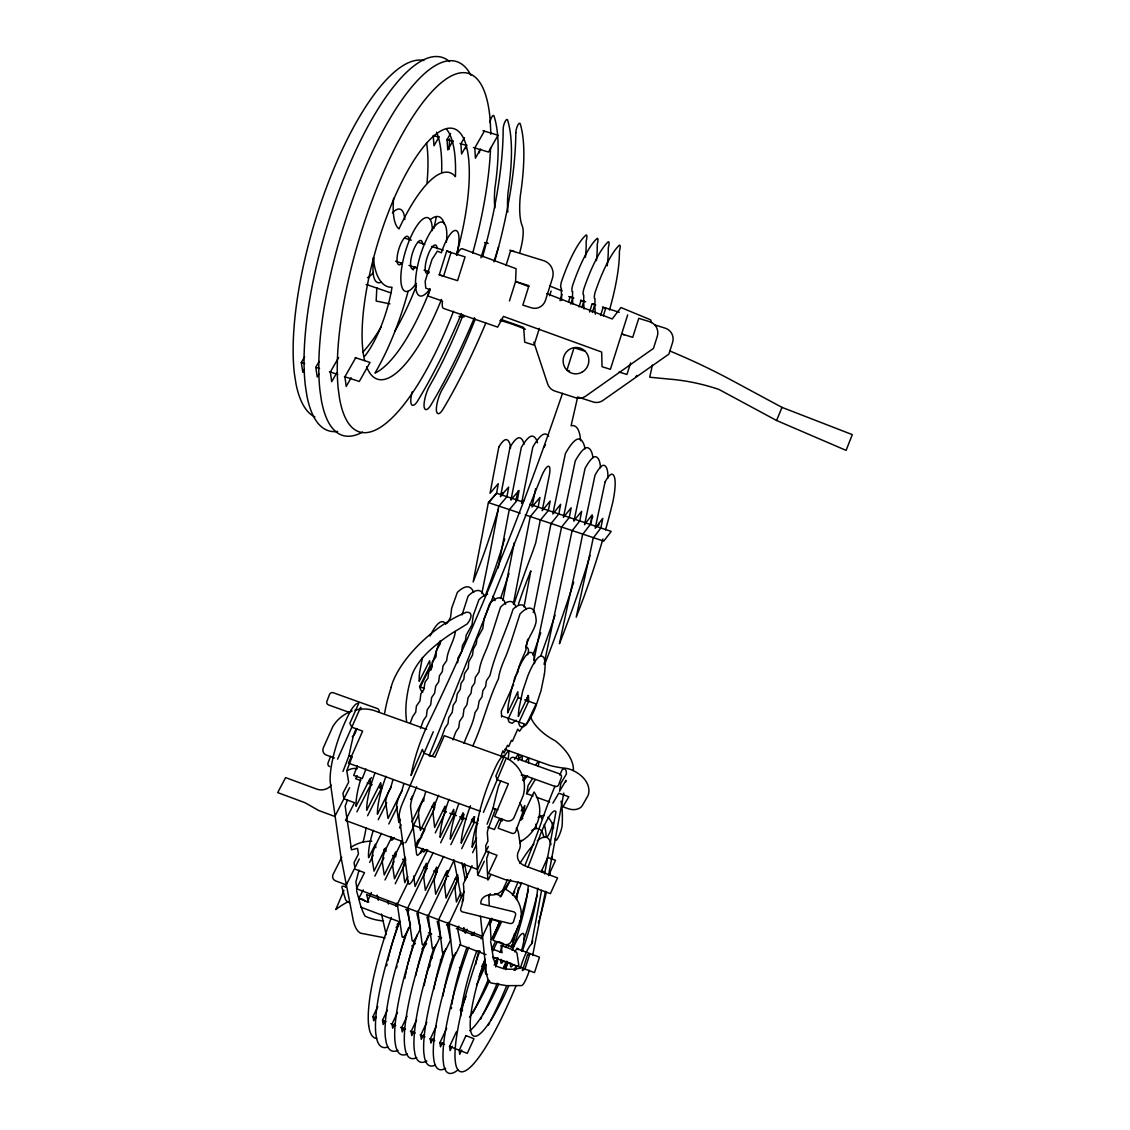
<?xml version="1.0" encoding="UTF-8"?>
<svg xmlns="http://www.w3.org/2000/svg" width="1130" height="1130" viewBox="0 0 1130 1130"><rect width="100%" height="100%" fill="white"/><g stroke="black" fill="none" stroke-linecap="round" stroke-linejoin="round"><path stroke-width="1.5" d="M376.841 287.712L376.163 301.032L389.949 303.871M457.594 662.759L457.961 658.041L461.718 651.318L462.481 645.47L465.518 640.046L466.139 635.286L472.015 624.834L473.216 615.568L478.894 599.776A87.123 20.693 -70.6 0 1 487.609 594.253M508.218 759.063L508.867 752.396A5.396 1.144 -70.4 0 0 507.709 751.591L503.472 757.128M514.291 681.206L514.63 677.845L517.074 673.692M518.458 759.289L518.797 755.956A5.396 1.116 -70.4 0 0 517.653 755.151L514.517 759.318M517.893 672.308C518.741 664.214 523.204 657.392 525.944 649.764C525.803 639.156 534.716 631.5 536.213 621.048A87.476 19.394 -70.6 0 0 520.04 613.929C515.492 627.644 511.593 641.148 506.593 654.355C503.316 662.279 499.502 670.132 498.5 678.735C488.005 700.318 483.019 723.694 472.877 745.715M521.961 760.547L522.3 757.213A5.396 1.116 -70.4 0 0 521.17 756.408L518.034 760.589M528.402 762.849L528.741 759.515A5.396 1.102 -70.4 0 0 527.625 758.724L525.549 761.507M538.36 766.423L538.713 763.089A5.41 1.088 -70.5 0 0 537.626 762.298L535.564 765.095M440.587 640.865L440.234 643.789L436.434 650.485L435.996 656.77L432.253 662.109L431.547 667.901L428.694 671.983L427.973 677.986L424.993 682.266L423.821 689.512L420.84 693.806L419.993 700.883L416.433 706.024L415.713 712.168L412.591 716.688L410.232 723.242M455.362 631.543C454.02 641.713 447.268 650.23 446.717 660.556L443.002 665.909L442.282 671.686L439.443 675.782L438.694 681.786L435.742 686.08L434.541 693.326L431.575 697.634L430.714 704.71L427.182 709.866L426.434 716.025L423.34 720.545L420.558 728.271M462.043 614.932L468.117 596.075A87.038 21.032 -70.6 0 1 484.191 596.103M565.763 781.889L565.989 780.364L559.576 791.254L560.833 783.429L566.441 773.937A39.861 7.571 -70.4 0 0 562.175 769.742A105.118 19.365 -70.4 0 0 559.76 775.053M523.218 815.719L524.871 805.52L521.198 810.888M481.846 593.533L485.067 577.303A2737.51 1138.207 -58.1 0 0 498.74 506.409L506.975 496.692L508.655 487.087L500.576 496.183M498.203 567.98L509.22 509.842L517.342 500.152L519.066 490.533L511.071 499.517M563.785 793.076L548.488 875.651M544.618 873.885L555.96 811.778A32.163 6.046 -70.2 0 0 540.352 834.576A268.276 56.26 -70.1 0 1 528.007 867.063M541.567 890.384L531.552 944.03A18.928 3.376 -69.8 0 0 520.464 968.099A968.029 178.724 -73.5 0 1 495.985 965.867A348.52 64.452 -71.1 0 1 491.903 948.833L490.604 941.389M431.053 669.92L432.112 664.751M498.81 447.099L490.025 493.287L498.274 483.654L496.621 493.245L488.259 503.048A1544.851 575.495 -64.8 0 1 480.208 545.239L473.159 581.936L480.49 563.079A203.923 53.844 -71.3 0 0 498.372 509.023M514.235 542.795L502.892 600.496M524.009 606.895L530.846 570.848L527.993 577.953A103.522 22.6 -71.1 0 0 518.388 604.437M500.477 496.706L509.997 447.339A33.561 8.249 -71.7 0 1 519.729 437.818A63.167 15.523 -71.6 0 1 524.009 444.274M544.067 664.313L572.062 530.846L579.789 520.944L581.668 511.325L574.082 520.506M510.944 500.166L521.326 447.494A39.804 9.605 -71.7 0 1 532.739 436.194A74.919 18.094 -71.5 0 1 537.428 442.833M545.437 891.386L532.625 955.514M590.058 555.409A261.115 59.608 -71.2 0 1 568.701 619.409L564.237 631.359A261.115 59.608 -71.2 0 1 560.423 641.233L559.435 643.733L567.599 605.511A2800.366 1027.693 -60 0 0 582.628 534.448L590.312 524.447L592.205 514.828L584.662 524.193M535.606 488.767L531.976 507.059L539.942 497.454L538.163 507.088L530.21 516.735L513.331 603.9M533.332 612.559L550.988 523.684L558.813 513.952L560.65 504.319L552.81 514.009L565.367 453.653A50.963 11.455 -71.7 0 1 579.365 439.104A95.923 21.569 -71.5 0 1 585.015 448.85M573.941 521.156L585.058 468.385A40.044 8.687 -71.7 0 1 595.849 456.788A75.385 16.357 -71.5 0 1 600.496 467.764M584.549 524.716L595.016 475.222A33.829 7.204 -71.7 0 1 604.042 465.362A63.69 13.574 -71.5 0 1 607.94 477.976M527.724 639.227L525.93 647.561M605.073 481.987L595.185 528.317L602.77 518.359L600.863 527.964L593.179 538.106A1574.005 495.053 -66 0 1 584.111 580.439L576.215 617.234L583.461 598.137A206.169 45.539 -71.3 0 0 602.926 538.996M652.377 365.145L649.736 377.222L668.805 379.073A195.9 169.712 36.3 0 1 718.835 389.398L776.564 420.487L846.102 450.376L852.288 434.626L782.002 407.379L732.24 380.584A569.506 458.992 36.5 0 0 670.189 351.133M533.897 660.358L561.582 527.074L569.294 517.455L571.173 507.78L563.432 517.385L575.255 460.984A45.963 10.142 -71.7 0 1 587.755 447.763A86.516 19.111 -71.5 0 1 592.939 457.721M527.654 654.835L528.416 651.417A5.636 4.831 -2.6 0 0 525.93 646.473M422.436 657.505L419.583 672.745A53.251 13.263 -70.7 0 0 419.173 681.348L429.64 660.768L430.248 666.615L419.965 687.789A53.167 13.235 -70.7 0 0 421.504 691.08L422.775 692.083M432.522 662.985L438.595 644.185A27.36 6.766 -70.7 0 1 439.923 641.148M359.015 870.199L355.908 881.923L357.038 889.55M568.545 301.95L570.014 297.134L572.825 297.783L570.89 304.111M579.04 306.979L581.018 300.566L583.786 301.202L581.851 307.53M589.563 312.035L592.035 303.998L594.761 304.62L592.332 312.53M480.942 257.795L485.575 242.752L488.104 243.459L484.601 242.456M600.609 315.482L603.081 307.431L605.765 308.038L603.321 315.962M493.923 261.821L498.584 246.764M506.014 265.564L510.675 250.493L514.348 251.51M509.461 300.933L515.577 281.511L516.085 268.672L462.255 248.727A12.571 3.588 -73 0 0 456.633 255.451M549.632 295.749L551.115 291.031M539.363 328.364L534.08 345.116L524.701 342.192L523.67 327.403L500.788 319.352M560.042 300.721L562.034 294.422M577.472 397.845L571.088 425.77A97.208 22.176 -71.5 0 1 580.58 440.714M627.701 314.875L610.398 369.326L602.064 366.727L601.668 352.037L503.415 316.4L497.68 327.121L443.483 308.391A12.303 3.517 -72.8 0 1 442.508 301.089L427.86 295.961L429.852 289.605L425.742 288.122L425.163 281.271L431.985 259.49L437.338 251.185L441.42 252.767A26.075 7.557 -73 0 1 455.786 230.478A26.075 7.557 -73 0 1 456.492 254.999M630.611 362.97L626.952 374.468L619.141 372.038M528.007 695.642L526.269 700.558M452.946 739.896L455.729 732.141L458.766 727.579L459.571 721.42L463.046 716.222L463.978 709.146L466.888 704.809L468.131 697.549L471.041 693.227L471.832 687.224L474.614 683.085L475.391 677.308L479.035 671.898C479.982 663.31 483.81 655.485 487.115 647.575C492.115 634.396 495.971 620.935 500.519 607.22A87.307 20.001 -70.6 0 1 515.902 606.994M463.95 743.484C467.622 732.904 473.315 723.709 474.967 712.705L477.849 708.341L479.12 701.094L482.016 696.758L482.835 690.755L485.589 686.602L486.394 680.825L489.996 675.401C495.35 652.688 505.972 631.783 513.091 609.112A87.391 19.662 -70.6 0 1 526.368 609.522M513.571 684.413L501.282 711.307L501.635 717.056M501.748 818.6L498.161 828.262L511.904 833.29A3.009 2.938 -64.7 0 0 515.718 831.468L522.54 813.049A14.224 13.871 -62.4 0 0 519.673 802.851M487.087 824.208L493.076 808.12A133.721 26.95 -70.5 0 1 498.457 786.367A23.377 4.972 -70.3 0 0 500.731 780.788M485.279 595.821L486.945 591.371A258.812 68.111 -71.2 0 0 503.556 542.838M342.983 771.465L349.015 755.645A131.899 33.716 -70.3 0 1 353.845 734.034A23.038 6.201 -70 0 0 356.19 728.567M357.348 765.9L353.732 775.392L362.32 778.542L365.95 768.993M330.596 756.309L328.081 762.849A2.966 2.839 -59.8 0 0 329.692 766.592M356.911 728.596L355.173 733.13A9.591 9.181 -57.3 0 1 352.292 736.774M500.844 756.351L502.991 750.73L504.079 753.074L507.497 745.292L508.684 746.563L511.452 740.277L512.399 741.322L517.724 729.189L519.532 731.251L524.249 724.584M347.503 800.082L345.187 806.029A1264.47 262.075 -74.8 0 0 348.958 831.313L351.458 849.817L357.518 848.362L358.45 853.927L354.043 862.684L354.919 867.741L359.298 858.998M438.539 795.238L435.926 801.735A11.95 2.74 -70 0 0 433.129 814.01L434.64 827.471L445.05 806.156L445.616 811.679L435.262 832.937M416.645 786.72L413.368 794.87A11.992 2.853 -69.9 0 0 410.614 807.145L416.56 853.885A11.823 2.712 -69.7 0 0 421.815 849.831M429.118 755.73L541.341 476.832A16.682 3.884 -71.7 0 1 548.248 466.252A16.682 3.884 -71.7 0 1 549.321 475.334L542.202 510.675L550.197 501.056L548.347 510.478L540.267 520.266L535.705 542.909L532.724 551.539A273.517 56.486 -71.1 0 0 513.853 604.451M776.564 420.487L782.002 407.379M343.93 890.313L335.808 909.579A28.928 11.06 -39 0 1 348.464 901.641M345.286 887.092L346.642 883.886M483.442 812.413L505.788 759.36M367.236 902.164L371.389 892.531M433.284 731.76L402.195 803.995A12.148 2.91 -69.8 0 0 399.271 816.806L408.227 882.827A11.823 2.698 -69.6 0 0 413.735 878.194L418.199 869.012A406.814 80.075 -69.2 0 1 427.733 849.718M337.588 759.176L360.654 707.253A23.038 6.201 -70 0 1 360.696 709.767M458.865 926.12L457.608 928.931L460.588 943.818L457.353 950.726A11.131 2.26 -69.6 0 1 452.438 955.443L448.963 923.719L464.148 891.415M448.681 922.278L447.409 925.089L450.531 940.005L447.268 946.898A11.116 2.302 -69.5 0 1 442.31 951.587L438.595 919.806L457.678 879.804L457.184 874.79L446.025 898.11L444.697 886.005A11.441 2.458 -69.7 0 1 448.723 871.385L454.034 860.311M428.355 914.608L427.069 917.405L430.459 932.405L427.182 939.27A11.088 2.387 -69.5 0 1 422.126 943.903L417.93 912.009L436.42 873.688M549.364 873.787L555.522 860.297L547.386 857.303M465.956 1035.631L459.26 1050.222L459.712 1054.347L461.718 1049.982M541.581 870.919L547.753 857.444M418.227 910.794L416.942 913.577L420.459 928.606L417.168 935.471A11.074 2.429 -69.4 0 1 412.055 940.075L407.633 908.125L426.942 868.349M456.322 1031.902L449.599 1046.465L450.093 1050.589L452.099 1046.239M446.703 1028.159L439.951 1042.708L440.474 1046.846L442.494 1042.496M432.917 1038.767L430.883 1043.103L430.332 1038.95L436.42 1025.899M507.568 879.578L502.779 889.889A14.012 12.67 -5 0 1 492.087 895.017A9.662 8.786 -5.3 0 0 483.471 897.418A8.037 7.303 -5.3 0 0 480.9 903.859L513.472 911.741A2.98 2.712 -3.9 0 1 515.548 915.074L513.571 921.529A2.995 2.726 -4.1 0 1 509.884 923.464L462.354 911.868A2.98 2.712 -7 0 1 460.715 908.577A63.167 56.98 -10.4 0 0 463.357 883.942L472.058 865.622M490.816 874.62L488.598 879.324L477.679 875.27L484.346 861.201M521.368 818.982L534.038 791.975A40.977 36.443 -4.2 0 1 519.645 842.118M426.843 1022.184L420.727 1035.221L421.306 1039.374L423.34 1035.038M488.739 896.853L490.194 893.745M416.589 1019.91L411.136 1031.478L411.758 1035.645L413.792 1031.323M407.04 1016.209L401.56 1027.749L402.224 1031.93L404.272 1027.608M463.611 898.548L462.212 901.486A28.208 5.862 -69.8 0 0 462.396 901.811M488.344 846.469L477.496 869.366L416.462 846.737L424.922 829.477L414.159 825.507L405.67 842.726M397.506 1012.508L392.011 1024.034L392.703 1028.215L394.751 1023.907M460.842 892.658L456.407 902.008L455.164 889.903A11.455 2.415 -69.8 0 1 458.3 877.304M384.567 1021.647L383.197 1024.515L382.477 1020.319L387.308 1010.248M476.592 837.909L472.114 847.288A41.372 8.701 -70.1 0 1 478.23 818.939M462.989 867.36L464.501 864.196M472.594 852.698L476.309 844.901M472.51 821.524L474.784 816.806M446.675 877.516L428.256 915.907L432.211 947.745A11.102 2.345 -69.5 0 0 437.211 943.084L440.488 936.205L437.225 921.247M461.718 848.658L474.388 822.216L473.922 816.722L461.195 843.234A41.33 8.856 -70.1 0 1 470.476 805.803M450.856 844.647L463.583 818.261L463.074 812.753L450.291 839.209A41.287 9.026 -70.1 0 1 458.822 803.628M375.782 1016.52L373.719 1020.814L372.971 1016.619L377.801 1006.562M507.667 712.691L517.794 691.772L518.091 697.563L508.119 719.061A53.633 11.526 -70.8 0 0 509.333 722.268L512.229 723.271L516.113 720.177M443.61 856.441L438.27 867.487A11.427 2.514 -69.7 0 0 434.259 882.092L435.686 894.24L446.873 870.948L447.409 875.976M461.661 819.405L463.173 816.256M433.186 852.585L427.832 863.603A11.413 2.557 -69.7 0 0 423.849 878.208L425.36 890.369L436.59 867.12L437.169 872.162M440.644 842.768L454.204 814.829L453.667 809.32L440.05 837.33A43.519 9.676 -70 0 1 449.048 799.32M420.487 853.447L422.804 848.729M408.523 881.344L397.35 904.24L402.012 936.262A11.074 2.472 -69.4 0 0 407.167 931.671L410.473 924.834L406.828 909.763M395.218 883.801L405.034 863.828M421.066 835.903L434.104 809.306M407.775 876.47L404.766 882.643L403.071 870.439A11.385 2.641 -69.6 0 1 405.67 858.913M405.105 857.232L394.497 878.801L392.732 866.569A11.385 2.684 -69.6 0 1 396.658 852.006L402.082 841.045M411.899 821.764L423.496 798.274L423.821 801.043M385.019 879.973L394.102 861.569M412.591 827.231L418.764 814.744M400.331 819.349L398.791 822.471L396.559 806.156A10.128 2.458 -69.8 0 1 401.334 792.314A45.723 11.3 -69.8 0 0 403.791 783.81M391.743 837.217L386.305 848.15A11.371 2.726 -69.6 0 0 382.392 862.713L384.257 874.959L395.655 851.893L396.136 855.269M374.835 876.145L383.946 857.783M399.526 827.951L401.079 824.829M369.637 862.374L373.225 855.17M388.805 823.982L397.336 806.877M402.04 790.435L388.014 818.501L385.669 802.145A10.114 2.5 -69.8 0 1 390.429 788.33A45.68 11.484 -69.8 0 0 392.901 779.827M381.446 833.389L375.979 844.308A11.356 2.768 -69.5 0 0 372.081 858.856L374.03 871.131L385.485 848.107L385.98 851.497M391.347 786.522L377.42 814.222A43.251 10.664 -69.9 0 1 386.008 776.31M378.253 819.716L386.728 802.823M367.561 815.761L381.488 788.189L380.683 782.624L366.699 810.252A43.194 10.82 -69.9 0 1 375.033 772.849M341.74 857.303L333.096 874.38A5.594 5 -13.3 0 0 335.78 880.948L346.288 884.917L354.354 868.857L364.496 872.657L356.473 888.759L482.538 936.318L490.745 918.704L501.155 922.617L492.991 940.259L503.825 944.355A5.664 5.184 -4.5 0 0 511.254 941.502L520.125 922.179A32.417 29.521 -5.4 0 0 504.672 888.787L501.282 896.048L494.7 893.604M429.796 666.46L419.484 686.758L424.414 688.509M356.896 811.82L370.88 784.305L370.033 778.725L355.992 806.312A43.152 10.989 -69.8 0 1 360.993 778.415M349.594 787.681L334.847 816.467L318.561 810.436L304.987 802.696L277.712 792.596L285.622 777.61L316.81 789.121A11.879 10.382 -12 0 0 331.344 785.223M357.207 775.688L355.653 778.725L360.611 780.533M543.827 447.551L544.264 446.76A50.85 11.837 -71.7 0 1 545.479 444.655M604.96 482.185L605.581 481.055A27.12 5.678 -71.7 0 1 612.121 474.233A51.034 10.678 -71.6 0 1 612.912 501.664A206.169 45.539 -71.3 0 1 605.525 529.942M355.682 357.8L344.918 376.77L346.204 386.474L351.148 377.745M484.36 131.137L474.812 147.945L475.405 158.186L480.589 149.033M447.155 623.322L450.545 617.375L451.689 608.124L457.368 592.36A86.939 21.371 -70.6 0 1 473.668 592.473M338.661 357.461L330.341 372.01L331.697 381.728L336.669 373.013M464.402 137.676L460.899 143.778L461.563 154.019L466.775 144.894M319.14 361.459L315.793 367.264L317.233 376.996L318.9 374.101M450.545 133.538L447.042 139.626L447.763 149.88L453.003 140.77M304.478 369.383L302.812 372.279L301.3 362.532L304.662 356.741M439.259 136.645L433.991 145.742L433.214 135.487L438.242 136.998M552.895 803.162L558.785 793.161L568.8 796.777L562.952 806.792L568.277 808.727A10.905 7.529 9.8 0 0 582.289 805.605L588.066 795.562A30.92 21.272 9.4 0 0 570.805 769.558A18.942 12.981 9.5 0 0 562.98 768.005A68.196 45.567 9.3 0 1 549.59 765.363L504.743 749.303M498.697 447.282L499.347 446.18A26.838 6.709 -71.7 0 1 506.551 439.669A50.511 12.642 -71.6 0 1 510.576 448.087M535.196 779.644L526.721 793.698L528.049 785.618L532.569 778.401M522.71 780.279L525.266 776.07M523.684 780.731L527.597 775.646M524.518 499.87L521.523 503.415L532.809 447.084A45.779 10.848 -71.7 0 1 545.79 434.104A86.163 20.425 -71.5 0 1 548.714 436.279M538.035 817.541L540.055 816.496A147.931 28.024 -69.7 0 1 544.321 815.577M480.504 916.345L485.731 968.198A155.064 29.14 -70.2 0 0 491.14 983.015L506.593 985.657L521.735 985.572A12.755 2.26 -69.8 0 0 529.391 970.303M458.921 316.471L464.105 317.007M385.048 937.886L360.498 933.168A153.087 36.513 -69.9 0 1 352.715 917.617L340.822 856.187L330.2 781.692A55.088 14.662 -69.9 0 1 350.286 711.448A23.038 6.201 -70 0 1 358.761 703.312L349.862 723.313L351.797 727.197L362.645 731.11L348.464 763.145L480.151 811.213M499.771 320.835L502.907 321.217A191.818 163.398 43.8 0 1 525.365 329.268M569.605 370.951L566.921 370.174L574.054 347.729L585.227 351.303M482.99 130.727L498.033 135.204L488.527 152.056L473.442 147.536M446.618 139.499L453.328 141.518M460.037 143.524L466.732 145.53M509.898 250.267L543.629 260.663A14.21 13.673 -68.9 0 1 552.429 278.291L545.479 300.312A11.356 10.933 -70.3 0 1 531.594 307.869L522.837 305.128L528.967 285.692L515.577 281.511L528.685 286.596M404.653 238.105L411.362 240.181M418.072 242.272L424.781 244.363M431.505 246.439L443.243 250.097M446.604 251.143L465.066 256.877L457.579 280.65L439.146 274.887M568.771 296.526L573.814 298.094M580.552 300.199L585.608 301.767M592.346 303.857L595.708 304.916M602.445 307.007L619.282 312.247M654.609 324.861L665.316 328.209A11.554 11.258 -65.2 0 1 672.548 342.574L668.861 354.128L602.926 400.444A11.455 11.145 -73.6 0 1 593.208 401.969L577.642 396.969M395.571 261.228L402.266 263.332M408.975 265.437L417.351 268.05M424.061 270.155L429.089 271.737M355.159 357.631L370.019 362.448L359.312 381.474L344.396 376.601M301.3 362.532L304.62 363.62M316.216 367.405L319.536 368.493M329.48 371.728L337.757 374.44M523.19 502.101L496.621 493.245L488.428 502.582L520.196 513.204M529.829 504.305L611.217 531.411L603.773 541.129L525.21 514.87M366.177 284.435L390.825 292.868M518.091 697.577L521.382 698.736M524.673 699.894L536.185 703.948L526.283 724.655L501.635 715.912M426.66 729.387L373.776 710.417A34.451 32.134 -27.9 0 0 354.905 710.134M349.212 712.366L328.548 704.922A2.938 2.811 -55.8 0 1 326.937 701.236L329.522 694.512A2.938 2.811 -55.4 0 1 333.223 692.732L377.335 708.538A2.952 2.839 -55.5 0 1 379.044 711.985M526.495 793.613L533.106 796M536.397 797.201L549.59 801.961M352.08 756.775L349.015 755.645L351.882 757.326L346.769 770.716L348.662 782.115L342.955 793.246L343.901 798.783L354.509 802.696L345.483 820.408L402.407 841.525M497.822 809.857L493.076 808.12L495.336 809.574L488.047 829.166A6.314 1.314 -70.1 0 0 487.341 833.248L487.934 841.045L485.674 845.805L486.098 851.229L497.016 855.255L488.457 873.434L505.294 879.677L521.735 883.024L550.381 893.646L557.542 877.883L524.829 865.82A12.077 10.862 -2.7 0 1 518.373 851.639L519.32 849.605A12.049 10.806 -3.8 0 0 520.153 843.926L518.486 833.064A12.02 10.749 -3.9 0 0 516.297 828.234M334.367 758.004L326.344 755.08A5.989 5.579 -29.7 0 1 323.335 747.778L332.87 726.449A34.451 32.134 -27.9 0 1 352.108 710.982M367.208 782.963L372.166 784.771M378.776 787.2L382.081 788.401M431.618 806.552L434.923 807.766M443.172 810.789L446.477 811.99M449.782 813.205L456.393 815.62M459.698 816.835L466.295 819.25M471.252 821.072L477.863 823.488M487.764 827.118L494.375 829.533L499.093 819.575L502.285 820.917M541.199 870.778L544.462 871.979M392.576 855.551L395.867 856.78M402.464 859.238L405.755 860.453M423.877 867.204L427.168 868.433M433.75 870.891L437.042 872.12M445.291 875.185L448.582 876.414M455.164 878.872L458.455 880.101M498.683 941.784L503.57 943.635M506.833 944.864L513.373 947.321M516.636 948.564L539.476 957.181L534.49 972.633L501.48 960.133M397.576 906.274L366.572 894.565L368.663 902.234L358.719 898.463L356.557 890.793M405.741 909.353L409.004 910.582M446.534 924.764L449.811 925.993M456.336 928.45L482.454 938.31M476.719 950.74L480.01 951.997M494.869 957.619L498.175 958.876M360.908 907.192L400.416 922.165M428.411 932.773L431.702 934.03M438.285 936.516L441.59 937.773M459.698 944.638L486.041 954.61M492.624 957.11L514.023 965.218A5.509 1.695 24.3 0 0 518.797 965.19L517.003 953.24A5.579 1.737 24.3 0 0 511.551 949.299L500.887 945.273L502.116 952.689L491.903 948.833A268.276 56.26 -70.1 0 0 495.11 942.265M624.141 334.833L621.684 333.901L632.715 337.347L638.775 318.321L649.792 321.753A11.893 11.568 -66 0 1 657.236 336.542L653.437 348.436L585.651 396.164A11.794 11.455 -74.1 0 1 575.664 397.746L554.858 391.065A11.78 11.413 -74.5 0 1 547.598 383.79L533.826 342.206M546.694 293.574L612.22 318.971L620.921 307.53L650.075 319.592A22.657 4.817 -72.5 0 1 651.346 322.672M465.857 1035.589L473.964 1038.738L467.283 1053.358L449.401 1046.38M372.971 1016.619L376.219 1017.89M382.731 1020.418L385.98 1021.69M390.853 1023.582L395.74 1025.489M400.613 1027.382L405.486 1029.289M410.374 1031.181L415.247 1033.088M420.134 1034.981L425.007 1036.888M429.88 1038.781L434.768 1040.688M439.641 1042.58L444.528 1044.487M549.561 285.904L562.09 290.947M430.798 956.446L432.112 958.184M440.319 960.076L441.604 961.799M450.361 964.399L451.11 965.43M459.402 967.351L460.63 969.06M377.123 895.059L378.31 900.229M381.46 914.001L386.192 934.637M387.689 900.638L388.438 904.014M453.893 859.958L461.323 897.375M463.695 927.589L464.684 932.688M461.986 862.812L465.277 880.002A28.208 5.862 -69.8 0 1 467.382 873.829M464.614 863.927L467.199 877.502M375.838 847.712L375.315 844.322L368.62 857.712A37.869 9.252 -69.7 0 1 373.324 830.338M368.663 1025.546L369.425 1029.727A123.693 27.134 -69.5 0 0 376.728 1038.47M390.627 836.68L391.079 839.844A9.888 2.373 -69.7 0 0 394.215 837.627M401.263 840.621L401.701 843.785A9.902 2.331 -69.7 0 0 404.003 842.698M413.679 876.061L415.049 886.499L426.321 863.306L426.73 866.668M422.606 848.531L423.001 851.695A9.916 2.26 -69.8 0 0 426.038 849.421M434.725 806.368L434.259 802.215L420.402 830.451L418.411 814.179A10.142 2.373 -69.9 0 1 423.185 800.323A45.822 10.919 -69.9 0 0 425.671 791.791M555.353 838.291L555.452 839.717A8.927 1.639 -70.3 0 0 558.912 836.059A8.927 1.639 -70.3 0 0 562.175 825.07A222.271 42.206 -69.5 0 0 561.017 801.184M477.637 874.267L475.9 835.24A55.893 11.738 -70.2 0 1 496.974 764.219A23.377 4.972 -70.3 0 1 504.489 755.574L495.858 776.013L497.2 779.728L508.373 783.768L494.643 816.51L506.254 820.747A6.074 5.805 -22.2 0 0 514.136 817.301L523.317 795.266A34.79 33.053 -22.4 0 0 504.602 757.354L444.26 735.701L435.008 757.199L423.99 753.216L422.366 749.416L411.066 775.491A54.452 12.981 -70.2 0 1 428.171 723.709A1125.565 394.441 -73.4 0 0 493.499 577.472L505.732 547.358A1125.565 394.441 -73.4 0 0 562.5 393.297M489.897 918.803L491.084 940.146A239.828 50.087 -70.2 0 0 499.856 922.405M488.767 894.678L489.234 905.187M534.518 663.593A55.313 11.964 -70.6 0 0 533.063 653.663C529.447 649.326 525.012 656.7 523.218 659.496A27.572 5.975 -70.7 0 0 517.243 671.686L512.045 687.054L508.401 704.117A53.717 11.54 -70.8 0 0 507.667 712.691M502.949 492.539A203.923 53.844 -71.3 0 1 502.144 495.519M508.994 573.461A311.428 81.642 -71.1 0 1 500.505 598.462M518.26 490.702A258.812 68.111 -71.2 0 1 515.732 500.562M504.715 539.095A258.812 68.111 -71.2 0 1 503.952 541.595M518.43 887.714A87.123 16.879 -69.7 0 1 516.495 899.48M497.567 961.461A87.123 16.879 -69.7 0 1 496.042 965.303M489.53 980.515A87.123 16.879 -69.7 0 1 469.459 1017.113M451.35 1008.652A87.123 16.879 -69.7 0 1 451.506 1007.282M451.873 1004.415A87.123 16.879 -69.7 0 1 466.86 947.576M471.408 935.259A87.123 16.879 -69.7 0 1 472.213 933.211M528.416 889.578A130.091 25.227 -69.7 0 1 520.874 917.574M520.068 920.23A130.091 25.227 -69.7 0 1 519.249 922.899M518.416 925.583A130.091 25.227 -69.7 0 1 513.048 941.883M512.088 944.624A130.091 25.227 -69.7 0 1 511.127 947.378M505.011 963.947A130.091 25.227 -69.7 0 1 503.938 966.701M497.257 983.199A130.091 25.227 -69.7 0 1 482.863 1014.669M481.663 1017.042A130.091 25.227 -69.7 0 1 480.476 1019.387M445.63 1068.274A130.091 25.227 -69.7 0 1 434.061 1061.084L433.496 1056.79A130.091 25.227 -69.7 0 1 455.644 952.604M463.357 931.417A130.091 25.227 -69.7 0 1 464.529 928.394M531.721 830.55A130.218 24.775 -69.7 0 1 539.603 829.208M540.578 829.928A130.218 24.775 -69.7 0 1 543.897 837.669M542.188 870.171A130.218 24.775 -69.7 0 1 541.835 872.303M536.934 895.384A130.218 24.775 -69.7 0 1 523.953 939.807M506.325 986.645A130.218 24.775 -69.7 0 1 490.787 1020.545M489.601 1022.89A130.218 24.775 -69.7 0 1 488.428 1025.193M458.272 1069.616A130.218 24.775 -69.7 0 1 443.695 1064.841L443.158 1060.576A130.218 24.775 -69.7 0 1 468.752 947.279M473.258 935.146A130.218 24.775 -69.7 0 1 474.416 932.123M519.701 842.895A130.218 24.775 -69.7 0 1 521.763 840.282M528.261 885.948A87.208 16.583 -69.7 0 1 513.175 947.576M507.511 963.014A87.208 16.583 -69.7 0 1 505.223 968.806M498.74 984.032A87.208 16.583 -69.7 0 1 469.783 1030.744M460.659 1016.294A87.208 16.583 -69.7 0 1 476.62 951.276M481.168 938.945A87.208 16.583 -69.7 0 1 482.764 934.835M500.138 896.994A87.208 16.583 -69.7 0 1 510.492 880.044M415.769 975.501A86.784 18.08 -69.6 0 1 424.894 942.067M407.351 1053.993A129.611 27.021 -69.6 0 1 395.726 1046.069L395.02 1041.747A129.611 27.021 -69.6 0 1 417.267 934.623M517.526 893.59A129.978 25.679 -69.7 0 1 516.212 898.618M495.971 960.514A129.978 25.679 -69.7 0 1 494.898 963.269M488.202 979.752A129.978 25.679 -69.7 0 1 472.552 1013.539M435.46 1064.997A129.978 25.679 -69.7 0 1 424.456 1057.313L423.849 1053.019A129.978 25.679 -69.7 0 1 445.757 948.861M485.731 964.596A87.024 17.176 -69.7 0 1 476.549 985.049M462.608 1009.994A87.024 17.176 -69.7 0 1 461.111 1012.183M442.918 996.109A87.024 17.176 -69.7 0 1 453.342 955.118M466.097 996.406A81.558 16.258 -69.4 0 1 460.164 1010.46M474.077 934.891A40.793 8.164 -69.8 0 1 471.86 933.86M498.627 924.185A129.851 26.117 -69.6 0 1 497.737 926.897M484.784 962.605A129.851 26.117 -69.6 0 1 479.162 976.306M426.858 1060.915A129.851 26.117 -69.6 0 1 414.865 1053.556L414.216 1049.262A129.851 26.117 -69.6 0 1 435.898 945.104M491.734 918.252A86.939 17.487 -69.6 0 1 490.618 922.024M433.807 989.343A86.939 17.487 -69.6 0 1 443.638 951.418M416.702 1057.652A129.738 26.569 -69.6 0 1 405.289 1049.812L404.611 1045.49A129.738 26.569 -69.6 0 1 428.157 935.343M424.145 985.643A86.855 17.783 -69.6 0 1 433.92 947.745M404.95 978.17A86.713 18.377 -69.5 0 1 405.232 976.546M405.543 974.879A86.713 18.377 -69.5 0 1 406.235 971.475M406.602 969.738A86.713 18.377 -69.5 0 1 407.393 966.192M407.817 964.384A86.713 18.377 -69.5 0 1 414.936 939.327M398.028 1050.335A129.484 27.459 -69.5 0 1 386.192 1042.34L385.443 1038.004A129.484 27.459 -69.5 0 1 408.537 927.899M387.901 1047.002A129.371 27.897 -69.5 0 1 376.657 1038.611L375.895 1034.261A129.371 27.897 -69.5 0 1 399.822 921.176M396.63 967.788A86.629 18.673 -69.5 0 1 396.997 966.051M397.788 962.506A86.629 18.673 -69.5 0 1 399.116 957.025M399.582 955.161A86.629 18.673 -69.5 0 1 405.952 933.648M430.135 965.175A123.693 27.134 -69.5 0 1 428.962 967.732M368.677 1025.56A123.693 27.134 -69.5 0 1 391.361 917.461M395.684 905.992A123.693 27.134 -69.5 0 1 396.814 903.124M386.7 965.825A86.558 18.97 -69.5 0 1 387.053 964.116M387.788 960.613A86.558 18.97 -69.5 0 1 388.197 958.833M388.621 957.025A86.558 18.97 -69.5 0 1 389.059 955.203M389.511 953.353A86.558 18.97 -69.5 0 1 399.102 921.896M537.343 840.833A124.738 23.278 -69.8 0 1 550.974 844.604M551.652 856.766A124.738 23.278 -69.8 0 1 551.482 860.015M550.324 870.778A124.738 23.278 -69.8 0 1 549.731 874.677M546.468 891.655A124.738 23.278 -69.8 0 1 539.801 917.814M539.081 920.314A124.738 23.278 -69.8 0 1 538.346 922.843M532.71 940.852A124.738 23.278 -69.8 0 1 531.835 943.465M523.36 967.266A124.738 23.278 -69.8 0 1 522.357 969.921M516.043 985.798A124.738 23.278 -69.8 0 1 455.56 1063.387L455.093 1059.304A124.738 23.278 -69.8 0 1 479.812 950.966M489.813 924.933A124.738 23.278 -69.8 0 1 492.172 919.241M505.774 889.338A124.738 23.278 -69.8 0 1 510.647 879.818M519.885 863.504A124.738 23.278 -69.8 0 1 533.939 844.124M537.668 888.18A87.278 16.272 -69.8 0 1 522.385 951.05M516.721 966.503A87.278 16.272 -69.8 0 1 515.209 970.373M508.797 985.671A87.278 16.272 -69.8 0 1 472.425 1035.094A87.278 16.272 -69.8 0 1 484.968 959.073M492.539 938.522A87.278 16.272 -69.8 0 1 499.305 922.348M513.161 894.621A87.278 16.272 -69.8 0 1 514.772 891.881M520.125 883.618A87.278 16.272 -69.8 0 1 520.845 882.615M636.981 375.414A20.298 4.294 -72.4 0 1 635.922 376.445M392.393 212.864A38.378 11.964 -73.1 0 1 404.808 219.531M381.516 282.09A38.378 11.964 -73.1 0 1 373.917 257.993M416.221 283.348A38.477 11.582 -73.1 0 1 400.825 277.923A38.477 11.582 -73.1 0 1 416.659 226.127A38.477 11.582 -73.1 0 1 432.352 230.591M415.699 266.991A14.874 4.478 -73.1 0 1 410.571 263.29A14.874 4.478 -73.1 0 1 416.419 244.179A14.874 4.478 -73.1 0 1 422.691 244.151M373.409 272.387A38.321 12.148 -73.2 0 1 367.504 277.669M429.88 288.941A38.533 11.385 -73 0 1 415.628 279.237A38.533 11.385 -73 0 1 434.09 226.989A38.533 11.385 -73 0 1 446.35 242.357M429.061 272.726A14.902 4.407 -73 0 1 425.276 266.313A14.902 4.407 -73 0 1 431.434 248.12A14.902 4.407 -73 0 1 437.211 248.671M592.756 516.198A313.547 73.902 -71.1 0 1 591.993 519.108M591.626 520.563A313.547 73.902 -71.1 0 1 590.849 523.473M573.701 582.346A313.547 73.902 -71.1 0 1 572.769 585.312M572.289 586.795A313.547 73.902 -71.1 0 1 554.477 638.521A249.815 57.531 -71.1 0 1 549.208 652.603A313.547 73.902 -71.1 0 1 544.716 664.256M514.517 933.62A25.665 4.788 -69.8 0 1 511.791 947.364M506.861 961.15A25.665 4.788 -69.8 0 1 503.373 968.664M495.675 966.955A25.665 4.788 -69.8 0 1 498.019 958.297M500.025 952.435A25.665 4.788 -69.8 0 1 503.344 944.242M505.477 947.477A9.916 1.85 -69.8 0 1 508.415 946.601M503.387 960.994A9.916 1.85 -69.8 0 1 501.084 959.328M426.561 943.621A25.467 5.495 -69.5 0 1 426.081 944.355M425.615 945.033A25.467 5.495 -69.5 0 1 421.914 948.988M512.144 950.245A25.693 4.689 -69.8 0 1 522.936 933.451A25.693 4.689 -69.8 0 1 521.424 951.008M516.014 965.952A25.693 4.689 -69.8 0 1 514.009 970.359M505.703 969.667A25.693 4.689 -69.8 0 1 507.822 962.011M514.856 951.87A9.93 1.808 -69.8 0 1 518.162 949.723M513.091 964.667A9.93 1.808 -69.8 0 1 510.845 963.028M497.68 957.675A25.637 4.873 -69.7 0 1 494.177 965.175M487.581 974.3A25.637 4.873 -69.7 0 1 486.14 964.384M499.149 941.728A9.916 1.879 -69.7 0 1 499.206 942.109M494.163 957.491A9.916 1.879 -69.7 0 1 493.16 958.946M493.231 950.768A9.916 1.879 -69.7 0 1 497.85 941.601M415.402 943.437A25.453 5.565 -69.5 0 1 414.978 943.931M413.396 945.372A25.453 5.565 -69.5 0 1 411.758 945.98M484.558 961.531A25.609 4.958 -69.7 0 1 481.733 966.376M475.801 964.243A25.609 4.958 -69.7 0 1 478.908 951.05M384.44 848.898A37.869 9.252 -69.7 0 1 383.677 850.24M396.672 926.628A13.376 3.037 -69.3 0 1 396.122 927.829M397.153 925.046A49.212 10.947 -69.4 0 1 397.647 923.478M487.948 880.115A1281.575 209.205 -74.1 0 1 486.691 858.306L487.369 856.498A5.933 1.215 -70 0 0 488.683 851.3M525.153 864.86A239.828 50.087 -70.2 0 0 543.685 815.662A105.118 19.365 -70.4 0 1 554.985 786.141M518.048 882.05A239.828 50.087 -70.2 0 1 512.469 894.988M521.594 882.968A268.276 56.26 -70.1 0 1 515.52 897.404M599.267 522.978A261.115 59.608 -71.2 0 1 598.603 525.464M472.34 818.77A41.287 9.026 -70.1 0 1 471.747 820.182M380.937 786.48A43.152 10.989 -69.8 0 1 380.146 788.302M363.267 889.917A264.448 70.272 -69.8 0 1 358.719 898.463A344.142 80.795 -71 0 0 365.075 916.148A954.709 223.571 -74.1 0 0 383.522 920.922M510.181 759.035A2.995 2.91 -56.2 0 1 513.868 757.481L559.59 773.866A3.009 2.938 -56.7 0 1 561.313 777.68L558.771 784.587A3.009 2.938 -57.8 0 1 554.957 786.409L523.543 775.109A2.995 2.924 -58 0 0 521.297 775.222M347.56 770.547A11.865 10.396 -10.6 0 1 357.25 768.654M430.05 636.02A27.332 6.865 -70.6 0 1 434.245 628.492C436.279 625.342 441.237 618.647 445.121 623.068A54.833 13.744 -70.5 0 1 445.771 624.283M540.747 632.758A409.752 102.661 -70.9 0 1 532.908 655.132M572.599 291.766A7.232 1.752 -72.8 0 1 572.529 285.692A62.842 14.944 -72.7 0 1 597.191 238.374A6.37 1.526 -73 0 1 597.205 244.518A81.727 19.888 -72.7 0 1 596.414 260.649M572.797 303.815A119.385 28.024 -73.2 0 1 572.599 291.766M350.738 847.5A32.106 28.759 -11.6 0 1 371.714 841.214M555.042 615.186A364.976 88.776 -71 0 1 540.79 655.683M595.341 314.225A119.639 27.092 -73.1 0 1 595.016 298.73A7.246 1.695 -72.7 0 1 595.002 292.656A62.983 14.436 -72.7 0 1 619.452 245.154A6.385 1.469 -73 0 1 619.395 251.298A81.911 19.224 -72.6 0 1 609.466 310.016M465.871 612.361A14.563 6.356 -41.4 0 1 467.156 623.958L458.611 629.255A73.789 31.386 -41 0 0 431.604 648.747A40.369 17.36 -41 0 0 411.603 676.319A236.34 97.957 -42.6 0 0 406.602 721.378M359.213 898.661A28.928 11.06 -39 0 1 364.99 901.458M366.064 827.683A264.01 108.367 -37.1 0 1 362.97 842.316M368.394 783.062A55.186 22.572 -40.1 0 1 371.459 777.511M384.709 712.875A264.222 109.102 -42.6 0 1 391.263 687.294M391.051 687.393A71.289 30.623 -41 0 1 465.828 612.517M573.348 770.505A47.347 25.298 27.3 0 0 555.339 740.842A39.465 21.625 27 0 1 530.535 716.943M494.841 208.019A79.948 21.795 -73.7 0 1 494.898 188.286A146.024 42.954 -73.1 0 0 494.107 116.376A5.876 1.681 -74 0 0 493.146 115.514L492.694 115.825A5.876 1.681 -74 0 0 489.855 122.478M412.266 391.729A15.114 4.336 -72.1 0 0 410.797 401.842A16.696 4.788 -72.1 0 0 418.354 399.766L422.352 393A314.889 97.689 -73.6 0 0 461.407 313.603M482.567 256.835A196.775 58.732 -73.1 0 0 503.161 128.947A5.89 1.653 -73.9 0 1 506.24 119.879L506.72 119.54A5.89 1.653 -73.9 0 1 507.667 120.387A146.222 42.248 -73.1 0 1 508.062 192.284A80.061 21.442 -73.7 0 0 507.879 211.988M462.975 315.199A196.775 58.732 -73.1 0 1 452.071 341.232A207.906 62.319 -73.1 0 1 434.259 377.688L429.852 385.514A15.128 4.266 -72.1 0 0 424.047 406.179A16.724 4.718 -72.1 0 0 431.491 404.046L435.474 397.28A315.341 96.092 -73.5 0 0 474.388 317.714M515.803 132.704A197.03 57.814 -73 0 1 494.841 260.635M475.222 319.07A197.03 57.814 -73 0 1 464.331 345.144A208.188 61.345 -73 0 1 446.576 381.686L442.197 389.525A15.142 4.195 -72.1 0 0 436.364 410.204A16.738 4.633 -72.1 0 0 443.723 408.043L447.692 401.249A315.764 94.609 -73.5 0 0 485.787 323.109M519.772 252.555A144.555 40.383 -73 0 0 520.916 247.979A28.321 7.585 -73 0 0 522.286 226.042A80.145 21.103 -73.6 0 1 520.294 195.984A146.406 41.584 -73.1 0 0 520.294 124.13A5.904 1.639 -73.9 0 0 519.362 123.283L518.924 123.58A5.904 1.639 -73.9 0 0 515.845 132.648M584.055 309.055A119.512 27.558 -73.2 0 1 583.8 295.255A7.232 1.723 -72.8 0 1 583.758 289.167A62.913 14.69 -72.7 0 1 608.307 241.764A6.385 1.497 -73 0 1 608.279 247.908A81.826 19.549 -72.7 0 1 607.206 265.832M561.695 300.354A119.257 28.49 -73.2 0 1 561.426 288.291A7.218 1.78 -72.8 0 1 561.313 282.218A62.786 15.184 -72.8 0 1 586.103 234.998A6.37 1.554 -73 0 1 586.145 241.142A81.642 20.213 -72.7 0 1 585.425 257.273M467.1 929.227A10.862 2.204 -69.6 0 1 465.574 933.154M427.352 864.831A11.074 2.5 -69.7 0 1 426.151 867.529M457.933 875.157A11.116 2.373 -69.8 0 1 456.379 878.801M448.186 870.467A11.102 2.415 -69.8 0 1 446.279 875.03M437.409 868.574A11.088 2.458 -69.7 0 1 436.208 871.287M346.218 886.895A5.466 1.681 25.5 0 0 341.867 887.106L345.526 899.551A5.41 1.639 25.4 0 0 349.537 902.813M492.878 596.23A87.123 20.693 -70.6 0 1 495.039 600.609M505.59 604.239A87.222 20.354 -70.6 0 0 489.7 603.491L484.021 619.311L482.778 628.562L476.931 639.043L476.309 643.803L473.272 649.241L472.51 655.089L468.766 661.827L468.244 668.113L464.571 673.494L463.823 679.285L461.012 683.41L460.235 689.413L457.311 693.721L456.082 700.967L453.158 705.304L452.24 712.38L448.751 717.564L447.974 723.723L444.909 728.271L442.127 736.011A43.646 10.495 -70.3 0 1 432.183 756.196A34.493 8.178 -70 0 0 429.965 756.224M410.571 799.461A10.142 2.415 -69.9 0 1 410.981 798.599M411.814 797.017A10.142 2.415 -69.9 0 1 412.238 796.311M415.402 845.48A9.902 2.302 -69.7 0 0 417.789 840.649A43.533 9.958 -69.6 0 1 421.773 837.118M464.077 814.222A43.519 9.676 -70 0 1 462.114 818.911M535.733 824.264A254.335 49.791 -69.2 0 1 536.369 827.753M520.831 820.211A130.247 25.241 -69.7 0 1 522.865 818.191M539.745 815.295A254.575 48.901 -69.2 0 1 542.315 819.208M544.279 824.505A254.575 48.901 -69.2 0 1 546.101 834.915L546.2 836.341A8.913 1.681 -70.3 0 0 549.279 833.559A8.913 1.681 -70.3 0 0 552.796 823.092M547.739 817.315A254.815 48.011 -69.3 0 1 553.629 827.909M446.576 129.244A130.741 40.087 -73.1 0 1 455.418 176.661A116.927 34.903 -72.8 0 0 398.975 228.91A61.882 19.069 -73.7 0 1 393.621 198.244M430.233 289.195A130.741 40.087 -73.1 0 1 374.976 373.098A122.93 38.66 -72.8 0 0 408.085 291.413M413.891 266.539A122.93 38.66 -72.8 0 1 413.199 269.985M402.252 262.781A14.86 4.548 -73.1 0 1 397.026 259.053A14.86 4.548 -73.1 0 1 402.859 239.97A14.86 4.548 -73.1 0 1 409.23 239.97M373.211 257.711A121.772 37.347 -73.7 0 0 375.88 271.44C378.07 278.856 383.141 287.698 392.011 287.26A61.896 19.394 -72.7 0 1 364.707 356.218M430.361 219.601A59.113 17.586 -72.9 0 1 444.231 223.91M470.928 75.258A195.419 59.989 -73.1 0 0 373.465 149.598A195.419 59.989 -73.1 0 0 319.96 390.542L321.443 400.642A195.419 59.989 -73.1 0 0 362.518 432.098M479.558 150.347A195.419 59.989 -73.1 0 1 479.388 152.804M436.561 132.196A130.586 40.751 -73.1 0 1 441.661 171.704M436.251 217.13A130.586 40.751 -73.1 0 1 433.864 228.486M416.546 285.382A130.586 40.751 -73.1 0 1 394.681 331.387M449.528 61.571A195.137 60.963 -73.1 0 0 352.165 158.426A195.137 60.963 -73.1 0 0 305.368 385.754L306.922 395.867A195.137 60.963 -73.1 0 0 337.644 431.42M465.998 146.279A195.137 60.963 -73.1 0 1 465.843 148.736M449.585 138.877A186.478 59.269 -73.2 0 1 449.02 149.414M314.875 416.899A186.478 59.269 -73.2 0 1 296.032 383.988L294.478 374.27A186.478 59.269 -73.2 0 1 333.039 170.687A186.478 59.269 -73.2 0 1 423.807 60.483M426.547 142.775A130.402 41.4 -73.2 0 1 427.027 182.862M381.107 327.036A130.402 41.4 -73.2 0 1 362.786 352.165M490.787 134.272A187.283 56.472 -73.1 0 0 490.731 131.052L490.222 120.797A187.283 56.472 -73.1 0 0 403.241 132.493A187.283 56.472 -73.1 0 0 338.195 388.607L339.523 398.283A187.283 56.472 -73.1 0 0 453.511 311.244M490.59 147.635A187.283 56.472 -73.1 0 1 472.679 253.134M364.665 360.541A130.953 39.437 -73.1 0 1 426.095 143.75A130.953 39.437 -73.1 0 1 456.704 254.123M441.477 299.422A130.953 39.437 -73.1 0 1 366.6 366.742M544.406 674.243L541.016 690.698L535.479 707.366A27.318 5.749 -70.7 0 1 529.688 719.386C527.752 722.169 523.967 729.599 519.913 726.011A53.689 11.314 -70.8 0 1 518.727 722.819L528.656 701.292L528.402 695.501L518.317 716.462A53.774 11.328 -70.8 0 1 519.094 707.903L522.766 690.826L527.978 675.443A27.6 5.862 -70.8 0 1 533.925 663.225C535.719 660.471 539.999 653.069 543.657 657.307A55.37 11.738 -70.6 0 1 544.378 674.285M446.816 250.719L439.316 274.618L443.567 276.271L451.025 252.513L446.816 250.719M527.47 955.076L522.47 970.585L524.97 969.032L529.956 953.579L527.47 955.076M581.809 372.307A13.221 12.826 -72.3 0 0 583.009 349.467A13.221 12.826 -72.3 0 0 563.136 360.188A13.221 12.826 -72.3 0 0 581.809 372.307"/></g></svg>
